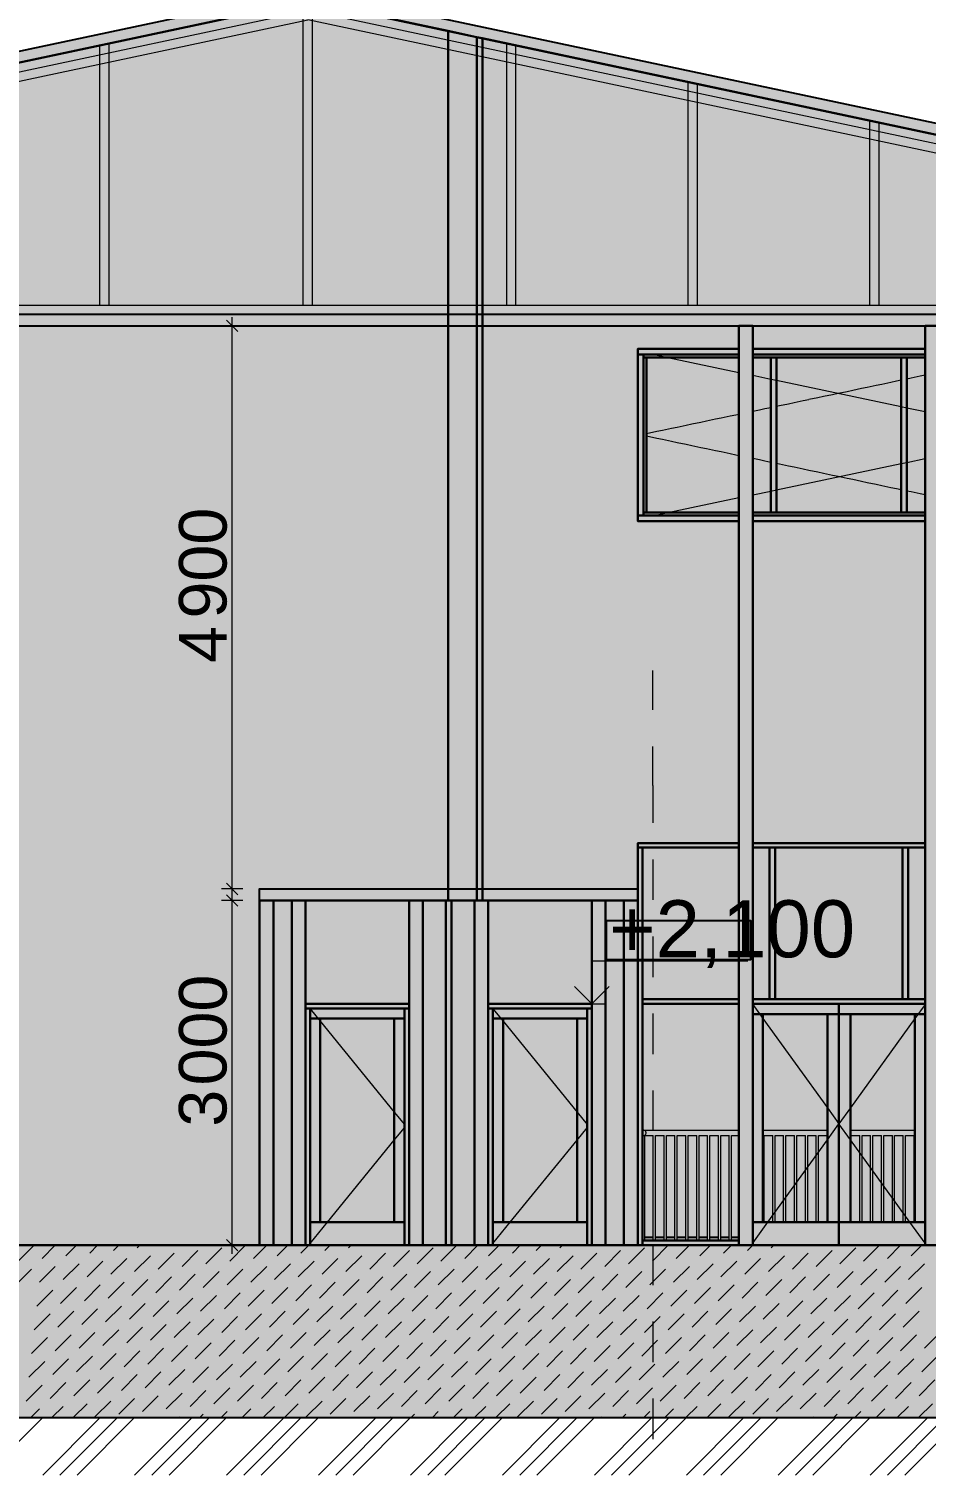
# Model space of a CAD drawing. Extents: x 0 to 424, y 0 to 297.
# Drawn here: x 188.2 to 266.3, y 107.7 to 233.5 of the extents above; entities that cross this region are included whole.
import ezdxf

# ---------------------------------------------------------------- set-up
doc = ezdxf.new("R2010")
doc.units = 0
doc.styles.add('TEYPDFCAD_TEXT', font='arial.ttf')

msp = doc.modelspace()

# ---------------------------------------------------------------- hatches: boundary and pattern name
at = {"true_color": 0xaed1da}
for points in [[(115.08, 215.24), (212.68, 235.98), (212.48, 236.94), (114.88, 216.19)], [(309.87, 215.24), (310.08, 216.19), (212.48, 236.94), (212.27, 235.98)]]:
    msp.add_hatch(color=0, dxfattribs=at).paths.add_polyline_path(points)
at = {"true_color": 0xffffff}
for points in [[(121.88, 216.68), (121.88, 207.69), (123.08, 207.69), (123.08, 127.69), (147.58, 127.69), (147.58, 207.69), (148.78, 207.69), (148.78, 205.69), (183.78, 205.69), (183.78, 207.69), (184.98, 207.69), (184.98, 127.69), (208.28, 127.69), (208.28, 157.69), (224.68, 157.69), (224.68, 233.35), (212.48, 235.94)], [(224.68, 233.35), (224.68, 157.69), (226.98, 157.69), (227.18, 157.69), (227.18, 232.82)], [(227.18, 157.69), (227.68, 157.69), (227.68, 232.71), (227.18, 232.82)], [(227.68, 232.71), (227.68, 157.69), (241.18, 157.69), (241.18, 162.69), (249.98, 162.69), (249.98, 190.69), (241.18, 190.69), (241.18, 205.69), (249.98, 205.69), (249.98, 207.69), (251.18, 207.69), (251.18, 205.69), (266.18, 205.69), (266.18, 207.69), (267.38, 207.69), (267.38, 205.69), (276.18, 205.69), (276.18, 190.69), (267.38, 190.69), (267.38, 162.69), (276.18, 162.69), (276.18, 157.69), (300.68, 157.69), (300.68, 162.59), (299.74, 162.59), (299.08, 163.25), (299.08, 165.23), (299.74, 165.89), (301.88, 165.89), (301.88, 207.69), (303.08, 207.69), (303.08, 216.68)], [(121.88, 208.69), (121.88, 207.69), (303.08, 207.69), (303.08, 208.69)], [(249.98, 207.69), (249.98, 127.69), (251.18, 127.69), (251.18, 207.69)], [(266.18, 207.69), (266.18, 127.69), (267.38, 127.69), (267.38, 207.69)], [(249.98, 205.69), (241.18, 205.69), (241.18, 205.19), (241.68, 205.19), (249.98, 205.19)], [(241.18, 191.19), (241.68, 191.19), (241.68, 205.19), (241.18, 205.19)], [(249.98, 205.19), (241.68, 205.19), (241.68, 204.94), (241.93, 204.94), (249.98, 204.94)], [(266.18, 205.69), (251.18, 205.69), (251.18, 205.19), (266.18, 205.19)], [(266.18, 205.19), (251.18, 205.19), (251.18, 204.94), (266.18, 204.94)], [(241.93, 204.94), (241.68, 204.94), (241.68, 191.44), (241.93, 191.44)], [(241.93, 204.94), (241.93, 191.44), (249.98, 191.44), (249.98, 204.94)], [(252.76, 204.94), (251.18, 204.94), (251.18, 191.44), (252.76, 191.44)], [(253.26, 191.44), (253.26, 204.94), (252.76, 204.94), (252.76, 191.44)], [(253.26, 191.44), (264.09, 191.44), (264.09, 204.94), (253.26, 204.94)], [(264.59, 191.44), (264.59, 204.94), (264.09, 204.94), (264.09, 191.44)], [(266.18, 204.94), (264.59, 204.94), (264.59, 191.44), (266.18, 191.44)], [(241.68, 191.44), (241.68, 191.19), (249.98, 191.19), (249.98, 191.44), (241.93, 191.44)], [(251.18, 191.44), (251.18, 191.19), (266.18, 191.19), (266.18, 191.44)], [(241.18, 191.19), (241.18, 190.69), (249.98, 190.69), (249.98, 191.19), (241.68, 191.19)], [(251.18, 190.69), (266.18, 190.69), (266.18, 191.19), (251.18, 191.19)], [(266.18, 190.69), (251.18, 190.69), (251.18, 162.69), (266.18, 162.69)], [(249.98, 162.69), (241.18, 162.69), (241.18, 162.29), (241.58, 162.29), (249.98, 162.29)], [(266.18, 162.69), (251.18, 162.69), (251.18, 162.29), (266.18, 162.29)], [(241.18, 127.69), (241.58, 127.69), (241.58, 128.09), (241.58, 148.69), (241.58, 149.09), (241.58, 162.29), (241.18, 162.29)], [(241.58, 162.29), (241.58, 149.09), (249.98, 149.09), (249.98, 162.29)], [(251.18, 162.29), (251.18, 149.09), (252.64, 149.09), (252.64, 162.29)], [(253.14, 149.09), (253.14, 162.29), (252.64, 162.29), (252.64, 149.09)], [(253.14, 149.09), (264.21, 149.09), (264.21, 162.29), (253.14, 162.29)], [(264.71, 149.09), (264.71, 162.29), (264.21, 162.29), (264.21, 149.09)], [(264.71, 162.29), (264.71, 149.09), (266.18, 149.09), (266.18, 162.29)], [(208.28, 157.69), (208.28, 158.69), (241.18, 158.69), (241.18, 157.69), (215.48, 157.69)], [(208.28, 157.69), (208.28, 127.69), (209.48, 127.69), (209.48, 157.69)], [(209.48, 157.69), (209.48, 127.69), (211.08, 127.69), (211.08, 157.69)], [(212.28, 157.69), (211.08, 157.69), (211.08, 127.69), (212.28, 127.69)], [(212.28, 148.69), (221.28, 148.69), (221.28, 157.69), (212.28, 157.69)], [(222.48, 157.69), (221.28, 157.69), (221.28, 127.69), (222.48, 127.69)], [(222.48, 157.69), (222.48, 127.69), (224.48, 127.69), (224.48, 157.69)], [(224.98, 127.69), (224.98, 157.69), (224.48, 157.69), (224.48, 127.69)], [(224.98, 157.69), (224.98, 127.69), (226.98, 127.69), (226.98, 157.69)], [(228.18, 157.69), (226.98, 157.69), (226.98, 127.69), (228.18, 127.69)], [(228.18, 148.69), (237.18, 148.69), (237.18, 157.69), (228.18, 157.69)], [(238.38, 157.69), (237.18, 157.69), (237.18, 127.69), (238.38, 127.69)], [(239.98, 157.69), (238.38, 157.69), (238.38, 127.69), (239.98, 127.69)], [(241.18, 127.69), (241.18, 157.69), (239.98, 157.69), (239.98, 127.69)], [(238.45, 152.51), (238.45, 155.96), (250.99, 155.96), (250.99, 152.51)], [(212.68, 148.29), (220.88, 148.29), (221.28, 148.29), (221.28, 148.69), (212.28, 148.69), (212.28, 148.29)], [(228.58, 148.29), (236.78, 148.29), (237.18, 148.29), (237.18, 148.69), (228.18, 148.69), (228.18, 148.29)], [(249.98, 149.09), (241.58, 149.09), (241.58, 148.69), (249.98, 148.69)], [(241.58, 148.69), (241.58, 128.09), (249.98, 128.09), (249.98, 148.69)], [(251.18, 148.69), (266.18, 148.69), (266.18, 149.09), (251.18, 149.09)], [(258.68, 148.69), (251.18, 148.69), (251.18, 147.81), (252.06, 147.81), (257.68, 147.81), (258.68, 147.81)], [(258.68, 147.81), (259.68, 147.81), (265.3, 147.81), (266.18, 147.81), (266.18, 148.69), (258.68, 148.69)], [(212.28, 148.29), (212.28, 127.69), (212.68, 127.69), (212.68, 148.29)], [(220.88, 148.29), (212.68, 148.29), (212.68, 147.41), (213.56, 147.41), (220, 147.41), (220.88, 147.41)], [(212.68, 147.41), (212.68, 129.69), (213.56, 129.69), (213.56, 147.41)], [(213.56, 129.69), (220, 129.69), (220, 147.41), (213.56, 147.41)], [(220, 129.69), (220.88, 129.69), (220.88, 147.41), (220, 147.41)], [(220.88, 127.69), (221.28, 127.69), (221.28, 148.29), (220.88, 148.29)], [(228.18, 148.29), (228.18, 127.69), (228.58, 127.69), (228.58, 148.29)], [(236.78, 148.29), (228.58, 148.29), (228.58, 147.41), (229.46, 147.41), (235.9, 147.41), (236.78, 147.41)], [(228.58, 147.41), (228.58, 129.69), (229.46, 129.69), (229.46, 147.41)], [(229.46, 129.69), (235.9, 129.69), (235.9, 147.41), (229.46, 147.41)], [(235.9, 129.69), (236.78, 129.69), (236.78, 147.41), (235.9, 147.41)], [(236.78, 127.69), (237.18, 127.69), (237.18, 148.29), (236.78, 148.29)], [(251.18, 147.81), (251.18, 129.69), (252.06, 129.69), (252.06, 147.81)], [(252.06, 129.69), (257.68, 129.69), (257.68, 147.81), (252.06, 147.81)], [(258.68, 129.69), (258.68, 147.81), (257.68, 147.81), (257.68, 129.69)], [(258.68, 129.69), (259.68, 129.69), (259.68, 147.81), (258.68, 147.81)], [(265.3, 129.69), (265.3, 147.81), (259.68, 147.81), (259.68, 129.69)], [(265.3, 129.69), (266.18, 129.69), (266.18, 147.81), (265.3, 147.81)], [(213.56, 129.69), (212.68, 129.69), (212.68, 127.69), (220.88, 127.69), (220.88, 129.69), (220, 129.69)], [(229.46, 129.69), (228.58, 129.69), (228.58, 127.69), (236.78, 127.69), (236.78, 129.69), (235.9, 129.69)], [(251.18, 127.69), (258.68, 127.69), (258.68, 129.69), (257.68, 129.69), (252.06, 129.69), (251.18, 129.69)], [(258.68, 127.69), (266.18, 127.69), (266.18, 129.69), (265.3, 129.69), (259.68, 129.69), (258.68, 129.69)], [(334.08, 127.69), (120.88, 127.69), (120.88, 112.69), (334.08, 112.69)], [(241.58, 128.09), (241.58, 127.69), (249.98, 127.69), (249.98, 128.09)]]:
    msp.add_hatch(color=0, dxfattribs=at).paths.add_polyline_path(points)

# ---------------------------------------------------------------- linework, layer by layer
at = {"color": 7, "lineweight": 15}
for p, q in [((212.48, 236.94), (114.88, 216.2)), ((212.48, 236.94), (310.08, 216.2)), ((212.68, 235.98), (121.88, 216.68)), ((212.08, 209.49), (212.08, 235.84)), ((212.27, 235.98), (303.08, 216.68)), ((212.88, 209.49), (212.88, 235.84)), ((121.88, 215.87), (212.48, 235.13)), ((121.88, 215.07), (212.48, 234.33)), ((303.08, 215.87), (212.48, 235.13)), ((303.08, 215.07), (212.48, 234.33)), ((224.68, 233.35), (224.68, 208.69)), ((194.38, 209.49), (194.38, 232.08)), ((195.18, 209.49), (195.18, 232.25)), ((227.68, 232.71), (227.68, 208.69)), ((229.78, 209.49), (229.78, 232.25)), ((230.58, 209.49), (230.58, 232.08)), ((245.58, 209.49), (245.58, 228.89)), ((246.38, 209.49), (246.38, 228.72)), ((261.38, 209.49), (261.38, 225.53)), ((262.18, 209.49), (262.18, 225.36)), ((121.88, 209.49), (303.08, 209.49)), ((303.08, 208.69), (121.88, 208.69)), ((303.08, 207.69), (121.88, 207.69)), ((206.83, 207.69), (204.96, 207.69)), ((206.4, 207.19), (205.4, 208.19)), ((205.9, 207.69), (205.9, 208.44)), ((205.9, 158.69), (205.9, 207.69)), ((224.68, 208.69), (224.68, 207.69)), ((224.68, 207.69), (224.68, 157.69)), ((227.18, 207.69), (227.18, 208.69)), ((227.68, 208.69), (227.68, 207.69)), ((227.68, 207.69), (227.68, 157.69)), ((241.18, 205.69), (249.98, 205.69)), ((241.18, 190.69), (241.18, 205.69)), ((241.68, 205.19), (241.68, 191.19)), ((249.98, 205.19), (241.68, 205.19)), ((242.62, 205.19), (243.81, 204.94)), ((251.18, 205.69), (266.18, 205.69)), ((266.18, 205.19), (251.18, 205.19)), ((241.93, 204.94), (241.93, 191.44)), ((249.98, 204.94), (241.93, 204.94)), ((243.81, 204.94), (249.98, 203.64)), ((252.76, 204.94), (251.18, 204.94)), ((252.76, 191.44), (252.76, 204.94)), ((252.76, 204.94), (253.26, 204.94)), ((253.26, 204.94), (253.26, 191.44)), ((264.09, 204.94), (253.26, 204.94)), ((264.09, 191.44), (264.09, 204.94)), ((264.09, 204.94), (264.59, 204.94)), ((264.59, 204.94), (264.59, 191.44)), ((266.18, 204.94), (264.59, 204.94)), ((251.18, 203.39), (252.76, 203.06)), ((252.76, 203.06), (253.26, 202.95)), ((253.26, 202.95), (264.09, 200.68)), ((262.42, 202.6), (261.93, 202.5)), ((263.21, 202.77), (262.42, 202.6)), ((263.7, 202.87), (263.21, 202.77)), ((264.09, 202.95), (263.7, 202.87)), ((264.97, 203.14), (264.59, 203.06)), ((265.75, 203.3), (264.97, 203.14)), ((266.18, 203.39), (265.75, 203.3)), ((256.85, 201.43), (256.06, 201.27)), ((257.33, 201.53), (256.85, 201.43)), ((258.12, 201.7), (257.33, 201.53)), ((258.61, 201.8), (258.12, 201.7)), ((259.39, 201.96), (258.61, 201.8)), ((259.88, 202.07), (259.39, 201.96)), ((260.66, 202.23), (259.88, 202.07)), ((261.15, 202.33), (260.66, 202.23)), ((261.93, 202.5), (261.15, 202.33)), ((251.76, 200.36), (251.18, 200.24)), ((252.25, 200.46), (251.76, 200.36)), ((252.76, 200.57), (252.25, 200.46)), ((253.52, 200.73), (253.26, 200.68)), ((254.3, 200.89), (253.52, 200.73)), ((254.79, 201), (254.3, 200.89)), ((255.57, 201.16), (254.79, 201)), ((256.06, 201.26), (255.57, 201.16)), ((264.09, 200.68), (264.59, 200.57)), ((264.59, 200.57), (266.18, 200.24)), ((244.61, 198.86), (244.12, 198.76)), ((245.4, 199.02), (244.61, 198.86)), ((245.88, 199.13), (245.4, 199.02)), ((246.67, 199.29), (245.88, 199.13)), ((247.16, 199.39), (246.67, 199.29)), ((247.94, 199.56), (247.16, 199.39)), ((248.43, 199.66), (247.94, 199.56)), ((249.21, 199.83), (248.43, 199.66)), ((249.7, 199.93), (249.21, 199.83)), ((249.98, 199.99), (249.7, 199.93)), ((242.21, 198.35), (241.93, 198.3)), ((242.21, 198.03), (241.93, 198.09)), ((242.85, 198.49), (242.21, 198.35)), ((242.85, 197.89), (242.21, 198.02)), ((243.34, 198.59), (242.85, 198.49)), ((243.34, 197.79), (242.85, 197.89)), ((244.12, 198.76), (243.34, 198.59)), ((244.12, 197.62), (243.34, 197.79)), ((244.61, 197.52), (244.12, 197.62)), ((245.4, 197.36), (244.61, 197.52)), ((245.88, 197.25), (245.4, 197.36)), ((246.67, 197.09), (245.88, 197.25)), ((247.16, 196.99), (246.67, 197.09)), ((247.94, 196.82), (247.16, 196.99)), ((248.43, 196.72), (247.94, 196.82)), ((249.21, 196.55), (248.43, 196.72)), ((249.7, 196.45), (249.21, 196.55)), ((249.98, 196.39), (249.7, 196.45)), ((251.76, 196.02), (251.18, 196.14)), ((252.25, 195.92), (251.76, 196.02)), ((252.76, 195.81), (252.25, 195.92)), ((253.26, 193.43), (264.09, 195.7)), ((253.52, 195.65), (253.26, 195.7)), ((254.3, 195.48), (253.52, 195.65)), ((254.79, 195.38), (254.3, 195.48)), ((255.57, 195.22), (254.79, 195.38)), ((256.06, 195.11), (255.57, 195.22)), ((256.85, 194.95), (256.06, 195.11)), ((264.09, 195.7), (264.59, 195.81)), ((264.59, 195.81), (266.18, 196.14)), ((257.33, 194.85), (256.85, 194.95)), ((258.12, 194.68), (257.33, 194.85)), ((258.61, 194.58), (258.12, 194.68)), ((259.39, 194.41), (258.61, 194.58)), ((259.88, 194.31), (259.39, 194.41)), ((260.66, 194.15), (259.88, 194.31)), ((261.15, 194.04), (260.66, 194.15)), ((261.93, 193.88), (261.15, 194.04)), ((262.42, 193.78), (261.93, 193.88)), ((243.81, 191.44), (249.98, 192.74)), ((251.18, 192.99), (252.76, 193.32)), ((252.76, 193.32), (253.26, 193.43)), ((263.21, 193.61), (262.42, 193.78)), ((263.7, 193.51), (263.21, 193.61)), ((264.09, 193.43), (263.7, 193.51)), ((264.97, 193.24), (264.59, 193.32)), ((265.75, 193.08), (264.97, 193.24)), ((266.18, 192.99), (265.75, 193.08)), ((241.93, 191.44), (249.98, 191.44)), ((242.62, 191.19), (243.81, 191.44)), ((251.18, 191.44), (252.76, 191.44)), ((253.26, 191.44), (252.76, 191.44)), ((253.26, 191.44), (264.09, 191.44)), ((264.59, 191.44), (264.09, 191.44)), ((264.59, 191.44), (266.18, 191.44)), ((249.98, 190.69), (241.18, 190.69)), ((241.68, 191.19), (249.98, 191.19)), ((251.18, 191.19), (266.18, 191.19)), ((266.18, 190.69), (251.18, 190.69)), ((242.48, 174.28), (242.48, 177.69)), ((242.48, 167.69), (242.48, 171.1)), ((242.48, 167.69), (242.48, 164.44)), ((241.18, 162.29), (241.18, 162.69)), ((241.18, 162.69), (249.98, 162.69)), ((251.18, 162.69), (266.18, 162.69)), ((241.18, 157.69), (241.18, 162.29)), ((241.58, 162.29), (241.58, 149.09)), ((249.98, 162.29), (241.58, 162.29)), ((242.48, 161.26), (242.48, 157.74)), ((252.64, 162.29), (251.18, 162.29)), ((252.64, 149.09), (252.64, 162.29)), ((252.64, 162.29), (253.14, 162.29)), ((253.14, 162.29), (253.14, 149.09)), ((264.21, 162.29), (253.14, 162.29)), ((264.21, 149.09), (264.21, 162.29)), ((264.21, 162.29), (264.71, 162.29)), ((264.71, 162.29), (264.71, 149.09)), ((266.18, 162.29), (264.71, 162.29)), ((206.83, 158.69), (204.96, 158.69)), ((205.4, 159.19), (206.4, 158.19)), ((205.9, 157.94), (205.9, 158.69)), ((241.18, 158.69), (208.28, 158.69)), ((208.28, 158.69), (208.28, 157.69)), ((241.18, 157.69), (241.18, 158.69)), ((206.83, 157.69), (204.96, 157.69)), ((206.4, 157.19), (205.4, 158.19)), ((205.9, 157.69), (205.9, 158.44)), ((205.9, 127.69), (205.9, 157.69)), ((208.28, 157.69), (208.28, 127.69)), ((209.48, 157.69), (208.28, 157.69)), ((208.28, 157.69), (241.18, 157.69)), ((209.48, 157.69), (209.48, 127.69)), ((209.48, 157.69), (211.08, 157.69)), ((212.28, 157.69), (221.28, 157.69)), ((222.48, 157.69), (224.48, 157.69)), ((224.48, 157.69), (224.48, 127.69)), ((224.98, 157.69), (224.48, 157.69)), ((224.98, 157.69), (226.98, 157.69)), ((224.98, 157.69), (224.98, 127.69)), ((228.18, 157.69), (237.18, 157.69)), ((238.38, 157.69), (239.98, 157.69)), ((239.98, 157.69), (239.98, 127.69)), ((241.18, 157.69), (239.98, 157.69)), ((241.18, 157.69), (241.18, 127.69)), ((242.48, 154.56), (242.48, 151.03)), ((237.18, 148.69), (237.18, 152.44)), ((237.18, 152.44), (250.76, 152.44)), ((237.18, 148.69), (235.68, 150.19)), ((238.68, 150.19), (237.18, 148.69)), ((212.28, 148.69), (221.28, 148.69)), ((228.18, 148.69), (237.18, 148.69)), ((237.18, 148.69), (236.05, 148.69)), ((237.18, 148.69), (238.3, 148.69)), ((241.58, 149.09), (249.98, 149.09)), ((241.58, 148.69), (241.58, 128.09)), ((249.98, 148.69), (241.58, 148.69)), ((251.18, 149.09), (252.64, 149.09)), ((266.18, 148.69), (251.18, 148.69)), ((251.18, 148.64), (252.06, 147.42)), ((253.14, 149.09), (252.64, 149.09)), ((253.14, 149.09), (264.21, 149.09)), ((258.68, 148.69), (258.68, 127.69)), ((264.71, 149.09), (264.21, 149.09)), ((264.71, 149.09), (266.18, 149.09)), ((266.18, 148.64), (265.3, 147.42)), ((212.68, 148.29), (212.68, 127.69)), ((220.88, 148.29), (212.68, 148.29)), ((212.68, 148.26), (213.56, 147.18)), ((213.56, 129.69), (213.56, 147.41)), ((213.56, 147.41), (220, 147.41)), ((220, 147.41), (220, 129.69)), ((220.88, 127.69), (220.88, 148.29)), ((228.58, 148.29), (228.58, 127.69)), ((236.78, 148.29), (228.58, 148.29)), ((228.58, 148.26), (229.46, 147.18)), ((229.46, 129.69), (229.46, 147.41)), ((229.46, 147.41), (235.9, 147.41)), ((235.9, 147.41), (235.9, 129.69)), ((236.78, 127.69), (236.78, 148.29)), ((242.48, 147.86), (242.48, 144.33)), ((252.06, 129.69), (252.06, 147.81)), ((252.06, 147.81), (257.68, 147.81)), ((252.06, 147.42), (257.68, 139.64)), ((257.68, 147.81), (257.68, 129.69)), ((259.68, 147.81), (259.68, 129.69)), ((265.3, 147.81), (259.68, 147.81)), ((265.3, 147.42), (259.68, 139.64)), ((265.3, 129.69), (265.3, 147.81)), ((213.56, 147.18), (220, 139.28)), ((229.46, 147.18), (235.9, 139.28)), ((242.48, 141.16), (242.48, 137.63)), ((220, 139.28), (220.88, 138.2)), ((235.9, 139.28), (236.78, 138.2)), ((257.68, 139.64), (258.68, 138.25)), ((259.68, 139.64), (258.68, 138.25)), ((220, 136.82), (220.88, 137.9)), ((235.9, 136.82), (236.78, 137.9)), ((241.6, 137.68), (241.58, 137.66)), ((241.58, 137.26), (241.6, 137.25)), ((241.64, 137.69), (241.6, 137.68)), ((241.6, 137.25), (241.64, 137.24)), ((241.68, 137.69), (241.64, 137.69)), ((241.64, 137.24), (241.68, 137.24)), ((241.72, 137.69), (241.68, 137.69)), ((241.68, 137.69), (249.98, 137.69)), ((241.68, 137.24), (241.72, 137.24)), ((241.76, 137.68), (241.72, 137.69)), ((241.72, 137.24), (241.76, 137.25)), ((241.79, 137.66), (241.76, 137.68)), ((241.76, 137.25), (241.79, 137.27)), ((241.82, 137.64), (241.79, 137.66)), ((241.79, 137.27), (241.82, 137.29)), ((241.8, 137.24), (242.52, 137.24)), ((241.85, 137.61), (241.82, 137.64)), ((241.82, 137.29), (241.85, 137.32)), ((241.87, 137.58), (241.85, 137.61)), ((241.85, 137.32), (241.87, 137.35)), ((241.89, 137.54), (241.87, 137.58)), ((241.87, 137.35), (241.89, 137.39)), ((241.9, 137.5), (241.89, 137.54)), ((241.89, 137.39), (241.9, 137.43)), ((241.9, 137.46), (241.9, 137.5)), ((241.9, 137.43), (241.9, 137.46)), ((242.52, 128.09), (242.52, 137.24)), ((242.72, 137.24), (243.47, 137.24)), ((242.72, 128.09), (242.72, 137.24)), ((243.47, 128.09), (243.47, 137.24)), ((243.67, 137.24), (244.42, 137.24)), ((243.67, 128.09), (243.67, 137.24)), ((244.42, 128.09), (244.42, 137.24)), ((244.62, 137.24), (245.36, 137.24)), ((244.62, 128.09), (244.62, 137.24)), ((245.36, 128.09), (245.36, 137.24)), ((245.56, 137.24), (246.31, 137.24)), ((245.56, 128.09), (245.56, 137.24)), ((246.31, 128.09), (246.31, 137.24)), ((246.51, 137.24), (247.25, 137.24)), ((246.51, 128.09), (246.51, 137.24)), ((247.25, 128.09), (247.25, 137.24)), ((247.45, 137.24), (248.2, 137.24)), ((247.45, 128.09), (247.45, 137.24)), ((248.2, 128.09), (248.2, 137.24)), ((248.4, 137.24), (249.15, 137.24)), ((248.4, 128.09), (248.4, 137.24)), ((249.14, 128.09), (249.14, 137.24)), ((249.34, 137.24), (249.98, 137.24)), ((249.34, 128.09), (249.34, 137.24)), ((252.06, 137.69), (257.68, 137.69)), ((252.18, 137.24), (252.93, 137.24)), ((252.18, 129.69), (252.18, 137.24)), ((252.93, 129.69), (252.93, 137.24)), ((253.13, 137.24), (253.87, 137.24)), ((253.13, 129.69), (253.13, 137.24)), ((253.87, 129.69), (253.87, 137.24)), ((254.07, 137.24), (254.82, 137.24)), ((254.07, 129.69), (254.07, 137.24)), ((254.82, 129.69), (254.82, 137.24)), ((255.02, 137.24), (255.77, 137.24)), ((255.02, 129.69), (255.02, 137.24)), ((255.77, 129.69), (255.77, 137.24)), ((255.97, 137.24), (256.71, 137.24)), ((255.97, 129.69), (255.97, 137.24)), ((256.71, 129.69), (256.71, 137.24)), ((256.91, 137.24), (257.66, 137.24)), ((256.91, 129.69), (256.91, 137.24)), ((257.66, 129.69), (257.66, 137.24)), ((257.68, 136.86), (258.68, 138.25)), ((259.68, 136.86), (258.68, 138.25)), ((259.68, 137.69), (265.3, 137.69)), ((259.75, 137.24), (260.5, 137.24)), ((259.75, 129.69), (259.75, 137.24)), ((260.49, 129.69), (260.49, 137.24)), ((260.69, 137.24), (261.44, 137.24)), ((260.69, 129.69), (260.69, 137.24)), ((261.44, 129.69), (261.44, 137.24)), ((261.64, 137.24), (262.39, 137.24)), ((261.64, 129.69), (261.64, 137.24)), ((262.39, 129.69), (262.39, 137.24)), ((262.59, 137.24), (263.33, 137.24)), ((262.59, 129.69), (262.59, 137.24)), ((263.33, 129.69), (263.33, 137.24)), ((263.53, 137.24), (264.28, 137.24)), ((263.53, 129.69), (263.53, 137.24)), ((264.28, 129.69), (264.28, 137.24)), ((264.48, 137.24), (265.22, 137.24)), ((264.48, 129.69), (264.48, 137.24)), ((265.22, 129.69), (265.22, 137.24)), ((214.19, 129.69), (220, 136.82)), ((230.09, 129.69), (235.9, 136.82)), ((252.5, 129.69), (257.68, 136.86)), ((264.86, 129.69), (259.68, 136.86)), ((242.48, 134.45), (242.48, 130.93)), ((212.68, 127.84), (214.19, 129.69)), ((220, 129.69), (213.56, 129.69)), ((228.58, 127.84), (230.09, 129.69)), ((235.9, 129.69), (229.46, 129.69)), ((251.18, 127.86), (252.5, 129.69)), ((257.68, 129.69), (252.06, 129.69)), ((259.68, 129.69), (265.3, 129.69)), ((266.18, 127.86), (264.86, 129.69)), ((208.28, 127.69), (121.88, 127.69)), ((206.83, 127.69), (204.96, 127.69)), ((205.4, 128.19), (206.4, 127.19)), ((205.9, 126.94), (205.9, 127.69)), ((209.48, 127.69), (208.28, 127.69)), ((224.48, 127.69), (209.48, 127.69)), ((224.98, 127.69), (224.48, 127.69)), ((239.98, 127.69), (224.98, 127.69)), ((241.18, 127.69), (239.98, 127.69)), ((276.18, 127.69), (241.18, 127.69)), ((241.58, 128.09), (249.98, 128.09)), ((242.48, 127.75), (242.48, 124.22)), ((242.48, 121.05), (242.48, 117.52)), ((242.48, 114.34), (242.48, 110.82)), ((334.08, 112.69), (120.88, 112.69)), ((189.41, 112.69), (181.41, 112.69)), ((189.41, 112.69), (184.41, 107.69)), ((197.41, 112.69), (189.41, 112.69)), ((194.41, 112.69), (189.41, 107.69)), ((195.91, 112.69), (190.91, 107.69)), ((197.41, 112.69), (192.41, 107.69)), ((205.41, 112.69), (197.41, 112.69)), ((202.41, 112.69), (197.41, 107.69)), ((203.91, 112.69), (198.91, 107.69)), ((205.41, 112.69), (200.41, 107.69)), ((213.41, 112.69), (205.41, 112.69)), ((210.41, 112.69), (205.41, 107.69)), ((211.91, 112.69), (206.91, 107.69)), ((213.41, 112.69), (208.41, 107.69)), ((221.41, 112.69), (213.41, 112.69)), ((218.41, 112.69), (213.41, 107.69)), ((219.91, 112.69), (214.91, 107.69)), ((221.41, 112.69), (216.41, 107.69)), ((229.41, 112.69), (221.41, 112.69)), ((226.41, 112.69), (221.41, 107.69)), ((227.91, 112.69), (222.91, 107.69)), ((229.41, 112.69), (224.41, 107.69)), ((237.41, 112.69), (229.41, 112.69)), ((234.41, 112.69), (229.41, 107.69)), ((235.91, 112.69), (230.91, 107.69)), ((237.41, 112.69), (232.41, 107.69)), ((245.41, 112.69), (237.41, 112.69)), ((242.41, 112.69), (237.41, 107.69)), ((243.91, 112.69), (238.91, 107.69)), ((245.41, 112.69), (240.41, 107.69)), ((253.41, 112.69), (245.41, 112.69)), ((250.41, 112.69), (245.41, 107.69)), ((251.91, 112.69), (246.91, 107.69)), ((253.41, 112.69), (248.41, 107.69)), ((261.41, 112.69), (253.41, 112.69)), ((258.41, 112.69), (253.41, 107.69)), ((259.91, 112.69), (254.91, 107.69)), ((261.41, 112.69), (256.41, 107.69)), ((269.41, 112.69), (261.41, 112.69)), ((266.41, 112.69), (261.41, 107.69)), ((267.91, 112.69), (262.91, 107.69)), ((269.41, 112.69), (264.41, 107.69))]:
    msp.add_line(p, q, dxfattribs=at)
at = {"color": 0, "lineweight": 15, "true_color": 0x020fa8}
for p, q in [((249.98, 127.69), (249.98, 207.69)), ((251.18, 127.69), (251.18, 207.69)), ((266.18, 127.69), (266.18, 207.69)), ((211.08, 127.69), (211.08, 157.69)), ((211.08, 157.69), (212.28, 157.69)), ((212.28, 148.69), (212.28, 157.69)), ((221.28, 148.69), (221.28, 157.69)), ((221.28, 157.69), (222.48, 157.69)), ((222.48, 127.69), (222.48, 157.69)), ((226.98, 127.69), (226.98, 157.69)), ((226.98, 157.69), (228.18, 157.69)), ((228.18, 148.69), (228.18, 157.69)), ((237.18, 148.69), (237.18, 157.69)), ((237.18, 157.69), (238.38, 157.69)), ((238.38, 127.69), (238.38, 157.69)), ((212.28, 127.69), (212.28, 148.69)), ((221.28, 127.69), (221.28, 148.69)), ((228.18, 127.69), (228.18, 148.69)), ((237.18, 127.69), (237.18, 148.69))]:
    msp.add_line(p, q, dxfattribs=at)
at = {"color": 0, "lineweight": 0, "true_color": 0x5c5c5c}
msp.add_line((241.8, 128.09), (241.8, 137.28), dxfattribs=at)
at = {"color": 0, "lineweight": 15, "true_color": 0xff806c}
for p, q in [((241.8, 128.41), (242.52, 128.41)), ((241.8, 128.36), (242.52, 128.36)), ((242.72, 128.41), (243.47, 128.41)), ((242.72, 128.36), (243.47, 128.36)), ((243.67, 128.41), (244.42, 128.41)), ((243.67, 128.36), (244.42, 128.36)), ((244.62, 128.41), (245.36, 128.41)), ((244.62, 128.36), (245.36, 128.36)), ((245.56, 128.41), (246.31, 128.41)), ((245.56, 128.36), (246.31, 128.36)), ((246.51, 128.41), (247.25, 128.41)), ((246.51, 128.36), (247.25, 128.36)), ((247.45, 128.41), (248.2, 128.41)), ((247.45, 128.36), (248.2, 128.36)), ((248.4, 128.41), (249.14, 128.41)), ((248.4, 128.36), (249.14, 128.36)), ((249.34, 128.41), (249.98, 128.41)), ((249.34, 128.36), (249.98, 128.36))]:
    msp.add_line(p, q, dxfattribs=at)
at = {"color": 0, "lineweight": 5, "true_color": 0x53b368}
for p, q in [((187.29, 126.31), (188.67, 127.69)), ((189.36, 126.54), (190.51, 127.69)), ((191.43, 126.77), (192.35, 127.69)), ((193.5, 127), (194.19, 127.69)), ((195.57, 127.23), (196.03, 127.69)), ((197.64, 127.46), (197.87, 127.69)), ((201.54, 125.85), (202.92, 127.23)), ((203.61, 126.08), (204.99, 127.46)), ((205.68, 126.31), (207.06, 127.69)), ((207.75, 126.54), (208.9, 127.69)), ((209.82, 126.77), (210.74, 127.69)), ((211.88, 127), (212.57, 127.69)), ((213.95, 127.23), (214.41, 127.69)), ((216.02, 127.46), (216.25, 127.69)), ((219.93, 125.85), (221.31, 127.23)), ((222, 126.08), (223.37, 127.46)), ((224.06, 126.31), (225.44, 127.69)), ((226.13, 126.54), (227.28, 127.69)), ((228.2, 126.77), (229.12, 127.69)), ((230.27, 127), (230.96, 127.69)), ((232.34, 127.23), (232.8, 127.69)), ((234.41, 127.46), (234.64, 127.69)), ((238.31, 125.85), (239.69, 127.23)), ((240.38, 126.08), (241.76, 127.46)), ((242.45, 126.31), (243.83, 127.69)), ((244.52, 126.54), (245.67, 127.69)), ((246.59, 126.77), (247.5, 127.69)), ((248.65, 127), (249.34, 127.69)), ((250.72, 127.23), (251.18, 127.69)), ((252.79, 127.46), (253.02, 127.69)), ((256.7, 125.85), (258.08, 127.23)), ((258.77, 126.08), (260.14, 127.46)), ((260.83, 126.31), (262.21, 127.69)), ((262.9, 126.54), (264.05, 127.69)), ((264.97, 126.77), (265.89, 127.69)), ((189.13, 124.47), (190.51, 125.85)), ((191.2, 124.7), (192.58, 126.08)), ((193.27, 124.93), (194.65, 126.31)), ((195.34, 125.16), (196.72, 126.54)), ((197.41, 125.39), (198.78, 126.77)), ((199.47, 125.62), (200.85, 127)), ((207.52, 124.47), (208.9, 125.85)), ((209.59, 124.7), (210.96, 126.08)), ((211.65, 124.93), (213.03, 126.31)), ((213.72, 125.16), (215.1, 126.54)), ((215.79, 125.39), (217.17, 126.77)), ((217.86, 125.62), (219.24, 127)), ((225.9, 124.47), (227.28, 125.85)), ((227.97, 124.7), (229.35, 126.08)), ((230.04, 124.93), (231.42, 126.31)), ((232.11, 125.16), (233.49, 126.54)), ((234.18, 125.39), (235.55, 126.77)), ((236.24, 125.62), (237.62, 127)), ((244.29, 124.47), (245.67, 125.85)), ((246.36, 124.7), (247.73, 126.08)), ((248.42, 124.93), (249.8, 126.31)), ((250.49, 125.16), (251.87, 126.54)), ((252.56, 125.39), (253.94, 126.77)), ((254.63, 125.62), (256.01, 127)), ((262.67, 124.47), (264.05, 125.85)), ((264.74, 124.7), (266.12, 126.08)), ((187.06, 124.24), (188.44, 125.62)), ((197.18, 123.32), (198.56, 124.7)), ((199.24, 123.55), (200.62, 124.93)), ((201.31, 123.78), (202.69, 125.16)), ((203.38, 124.01), (204.76, 125.39)), ((205.45, 124.24), (206.83, 125.62)), ((215.56, 123.32), (216.94, 124.7)), ((217.63, 123.55), (219.01, 124.93)), ((219.7, 123.78), (221.08, 125.16)), ((221.77, 124.01), (223.14, 125.39)), ((223.83, 124.24), (225.21, 125.62)), ((233.95, 123.32), (235.32, 124.7)), ((236.01, 123.55), (237.39, 124.93)), ((238.08, 123.78), (239.46, 125.16)), ((240.15, 124.01), (241.53, 125.39)), ((242.22, 124.24), (243.6, 125.62)), ((252.33, 123.32), (253.71, 124.7)), ((254.4, 123.55), (255.78, 124.93)), ((256.47, 123.78), (257.85, 125.16)), ((258.54, 124.01), (259.91, 125.39)), ((260.6, 124.24), (261.98, 125.62)), ((188.9, 122.4), (190.28, 123.78)), ((190.97, 122.63), (192.35, 124.01)), ((193.04, 122.86), (194.42, 124.24)), ((195.11, 123.09), (196.49, 124.47)), ((203.15, 121.94), (204.53, 123.32)), ((205.22, 122.17), (206.6, 123.55)), ((207.29, 122.4), (208.67, 123.78)), ((209.36, 122.63), (210.74, 124.01)), ((211.42, 122.86), (212.8, 124.24)), ((213.49, 123.09), (214.87, 124.47)), ((221.54, 121.94), (222.91, 123.32)), ((223.6, 122.17), (224.98, 123.55)), ((225.67, 122.4), (227.05, 123.78)), ((227.74, 122.63), (229.12, 124.01)), ((229.81, 122.86), (231.19, 124.24)), ((231.88, 123.09), (233.26, 124.47)), ((239.92, 121.94), (241.3, 123.32)), ((241.99, 122.17), (243.37, 123.55)), ((244.06, 122.4), (245.44, 123.78)), ((246.13, 122.63), (247.5, 124.01)), ((248.19, 122.86), (249.57, 124.24)), ((250.26, 123.09), (251.64, 124.47)), ((258.31, 121.94), (259.68, 123.32)), ((260.37, 122.17), (261.75, 123.55)), ((262.44, 122.4), (263.82, 123.78)), ((264.51, 122.63), (265.89, 124.01)), ((192.81, 120.79), (194.19, 122.17)), ((194.88, 121.02), (196.26, 122.4)), ((196.95, 121.25), (198.33, 122.63)), ((199.01, 121.48), (200.39, 122.86)), ((201.08, 121.71), (202.46, 123.09)), ((211.19, 120.79), (212.57, 122.17)), ((213.26, 121.02), (214.64, 122.4)), ((215.33, 121.25), (216.71, 122.63)), ((217.4, 121.48), (218.78, 122.86)), ((219.47, 121.71), (220.85, 123.09)), ((229.58, 120.79), (230.96, 122.17)), ((231.65, 121.02), (233.03, 122.4)), ((233.72, 121.25), (235.09, 122.63)), ((235.78, 121.48), (237.16, 122.86)), ((237.85, 121.71), (239.23, 123.09)), ((247.96, 120.79), (249.34, 122.17)), ((250.03, 121.02), (251.41, 122.4)), ((252.1, 121.25), (253.48, 122.63)), ((254.17, 121.48), (255.55, 122.86)), ((256.24, 121.71), (257.62, 123.09)), ((188.67, 120.34), (190.05, 121.71)), ((190.74, 120.57), (192.12, 121.94)), ((200.85, 119.65), (202.23, 121.02)), ((202.92, 119.88), (204.3, 121.25)), ((204.99, 120.11), (206.37, 121.48)), ((207.06, 120.34), (208.44, 121.71)), ((209.13, 120.57), (210.51, 121.94)), ((219.24, 119.65), (220.62, 121.02)), ((221.31, 119.88), (222.69, 121.25)), ((223.37, 120.11), (224.75, 121.48)), ((225.44, 120.34), (226.82, 121.71)), ((227.51, 120.57), (228.89, 121.94)), ((237.62, 119.65), (239, 121.02)), ((239.69, 119.88), (241.07, 121.25)), ((241.76, 120.11), (243.14, 121.48)), ((243.83, 120.34), (245.21, 121.71)), ((245.9, 120.57), (247.27, 121.94)), ((256.01, 119.65), (257.39, 121.02)), ((258.08, 119.88), (259.45, 121.25)), ((260.14, 120.11), (261.52, 121.48)), ((262.21, 120.34), (263.59, 121.71)), ((264.28, 120.57), (265.66, 121.94)), ((188.44, 118.27), (189.82, 119.65)), ((190.51, 118.5), (191.89, 119.88)), ((192.58, 118.73), (193.96, 120.11)), ((194.65, 118.96), (196.03, 120.34)), ((196.72, 119.19), (198.1, 120.57)), ((198.78, 119.42), (200.16, 120.79)), ((206.83, 118.27), (208.21, 119.65)), ((208.9, 118.5), (210.28, 119.88)), ((210.96, 118.73), (212.34, 120.11)), ((213.03, 118.96), (214.41, 120.34)), ((215.1, 119.19), (216.48, 120.57)), ((217.17, 119.42), (218.55, 120.79)), ((225.21, 118.27), (226.59, 119.65)), ((227.28, 118.5), (228.66, 119.88)), ((229.35, 118.73), (230.73, 120.11)), ((231.42, 118.96), (232.8, 120.34)), ((233.49, 119.19), (234.87, 120.57)), ((235.55, 119.42), (236.93, 120.79)), ((243.6, 118.27), (244.98, 119.65)), ((245.67, 118.5), (247.04, 119.88)), ((247.73, 118.73), (249.11, 120.11)), ((249.8, 118.96), (251.18, 120.34)), ((251.87, 119.19), (253.25, 120.57)), ((253.94, 119.42), (255.32, 120.79)), ((261.98, 118.27), (263.36, 119.65)), ((264.05, 118.5), (265.43, 119.88)), ((266.12, 118.73), (267.5, 120.11)), ((196.49, 117.12), (197.87, 118.5)), ((198.56, 117.35), (199.93, 118.73)), ((200.62, 117.58), (202, 118.96)), ((202.69, 117.81), (204.07, 119.19)), ((204.76, 118.04), (206.14, 119.42)), ((214.87, 117.12), (216.25, 118.5)), ((216.94, 117.35), (218.32, 118.73)), ((219.01, 117.58), (220.39, 118.96)), ((221.08, 117.81), (222.46, 119.19)), ((223.14, 118.04), (224.52, 119.42)), ((233.26, 117.12), (234.64, 118.5)), ((235.32, 117.35), (236.7, 118.73)), ((237.39, 117.58), (238.77, 118.96)), ((239.46, 117.81), (240.84, 119.19)), ((241.53, 118.04), (242.91, 119.42)), ((251.64, 117.12), (253.02, 118.5)), ((253.71, 117.35), (255.09, 118.73)), ((255.78, 117.58), (257.16, 118.96)), ((257.85, 117.81), (259.22, 119.19)), ((259.91, 118.04), (261.29, 119.42)), ((188.21, 116.2), (189.59, 117.58)), ((190.28, 116.43), (191.66, 117.81)), ((192.35, 116.66), (193.73, 118.04)), ((194.42, 116.89), (195.8, 118.27)), ((202.46, 115.74), (203.84, 117.12)), ((204.53, 115.97), (205.91, 117.35)), ((206.6, 116.2), (207.98, 117.58)), ((208.67, 116.43), (210.05, 117.81)), ((210.74, 116.66), (212.11, 118.04)), ((212.8, 116.89), (214.18, 118.27)), ((220.85, 115.74), (222.23, 117.12)), ((222.91, 115.97), (224.29, 117.35)), ((224.98, 116.2), (226.36, 117.58)), ((227.05, 116.43), (228.43, 117.81)), ((229.12, 116.66), (230.5, 118.04)), ((231.19, 116.89), (232.57, 118.27)), ((239.23, 115.74), (240.61, 117.12)), ((241.3, 115.97), (242.68, 117.35)), ((243.37, 116.2), (244.75, 117.58)), ((245.44, 116.43), (246.82, 117.81)), ((247.5, 116.66), (248.88, 118.04)), ((249.57, 116.89), (250.95, 118.27)), ((257.62, 115.74), (259, 117.12)), ((259.68, 115.97), (261.06, 117.35)), ((261.75, 116.2), (263.13, 117.58)), ((263.82, 116.43), (265.2, 117.81)), ((265.89, 116.66), (267.27, 118.04)), ((192.12, 114.59), (193.5, 115.97)), ((194.19, 114.82), (195.57, 116.2)), ((196.26, 115.05), (197.64, 116.43)), ((198.33, 115.28), (199.7, 116.66)), ((200.39, 115.51), (201.77, 116.89)), ((210.51, 114.59), (211.88, 115.97)), ((212.57, 114.82), (213.95, 116.2)), ((214.64, 115.05), (216.02, 116.43)), ((216.71, 115.28), (218.09, 116.66)), ((218.78, 115.51), (220.16, 116.89)), ((228.89, 114.59), (230.27, 115.97)), ((230.96, 114.82), (232.34, 116.2)), ((233.03, 115.05), (234.41, 116.43)), ((235.09, 115.28), (236.47, 116.66)), ((237.16, 115.51), (238.54, 116.89)), ((247.27, 114.59), (248.65, 115.97)), ((249.34, 114.82), (250.72, 116.2)), ((251.41, 115.05), (252.79, 116.43)), ((253.48, 115.28), (254.86, 116.66)), ((255.55, 115.51), (256.93, 116.89)), ((265.66, 114.59), (267.04, 115.97)), ((187.98, 114.13), (189.36, 115.51)), ((190.05, 114.36), (191.43, 115.74)), ((198.1, 113.21), (199.47, 114.59)), ((200.16, 113.44), (201.54, 114.82)), ((202.23, 113.67), (203.61, 115.05)), ((204.3, 113.9), (205.68, 115.28)), ((206.37, 114.13), (207.75, 115.51)), ((208.44, 114.36), (209.82, 115.74)), ((216.48, 113.21), (217.86, 114.59)), ((218.55, 113.44), (219.93, 114.82)), ((220.62, 113.67), (222, 115.05)), ((222.69, 113.9), (224.06, 115.28)), ((224.75, 114.13), (226.13, 115.51)), ((226.82, 114.36), (228.2, 115.74)), ((234.87, 113.21), (236.24, 114.59)), ((236.93, 113.44), (238.31, 114.82)), ((239, 113.67), (240.38, 115.05)), ((241.07, 113.9), (242.45, 115.28)), ((243.14, 114.13), (244.52, 115.51)), ((245.21, 114.36), (246.59, 115.74)), ((253.25, 113.21), (254.63, 114.59)), ((255.32, 113.44), (256.7, 114.82)), ((257.39, 113.67), (258.77, 115.05)), ((259.45, 113.9), (260.83, 115.28)), ((261.52, 114.13), (262.9, 115.51)), ((263.59, 114.36), (264.97, 115.74)), ((188.38, 112.69), (189.13, 113.44)), ((190.22, 112.69), (191.2, 113.67)), ((192.06, 112.69), (193.27, 113.9)), ((193.96, 112.75), (195.34, 114.13)), ((196.03, 112.98), (197.41, 114.36)), ((206.77, 112.69), (207.52, 113.44)), ((208.6, 112.69), (209.59, 113.67)), ((210.44, 112.69), (211.65, 113.9)), ((212.34, 112.75), (213.72, 114.13)), ((214.41, 112.98), (215.79, 114.36)), ((225.15, 112.69), (225.9, 113.44)), ((226.99, 112.69), (227.97, 113.67)), ((228.83, 112.69), (230.04, 113.9)), ((230.73, 112.75), (232.11, 114.13)), ((232.8, 112.98), (234.18, 114.36)), ((243.54, 112.69), (244.29, 113.44)), ((245.37, 112.69), (246.36, 113.67)), ((247.21, 112.69), (248.42, 113.9)), ((249.11, 112.75), (250.49, 114.13)), ((251.18, 112.98), (252.56, 114.36)), ((261.92, 112.69), (262.67, 113.44)), ((263.76, 112.69), (264.74, 113.67)), ((265.6, 112.69), (266.81, 113.9)), ((201.25, 112.69), (201.31, 112.75)), ((203.09, 112.69), (203.38, 112.98)), ((204.93, 112.69), (205.45, 113.21)), ((219.64, 112.69), (219.7, 112.75)), ((221.47, 112.69), (221.77, 112.98)), ((223.31, 112.69), (223.83, 113.21)), ((238.02, 112.69), (238.08, 112.75)), ((239.86, 112.69), (240.15, 112.98)), ((241.7, 112.69), (242.22, 113.21)), ((256.4, 112.69), (256.47, 112.75)), ((258.24, 112.69), (258.54, 112.98)), ((260.08, 112.69), (260.6, 113.21))]:
    msp.add_line(p, q, dxfattribs=at)
at = {"color": 0, "true_color": 0xaed1da}
for points in [[(115.08, 215.24), (212.68, 235.98), (212.48, 236.94), (114.88, 216.19)], [(309.87, 215.24), (310.08, 216.19), (212.48, 236.94), (212.27, 235.98)]]:
    msp.add_lwpolyline(points, close=True, dxfattribs=at)
at = {"color": 0, "true_color": 0xffffff}
for points in [[(121.88, 216.68), (121.88, 207.69), (123.08, 207.69), (123.08, 127.69), (147.58, 127.69), (147.58, 207.69), (148.78, 207.69), (148.78, 205.69), (183.78, 205.69), (183.78, 207.69), (184.98, 207.69), (184.98, 127.69), (208.28, 127.69), (208.28, 157.69), (224.68, 157.69), (224.68, 233.35), (212.48, 235.94)], [(224.68, 233.35), (224.68, 157.69), (226.98, 157.69), (227.18, 157.69), (227.18, 232.82)], [(227.18, 157.69), (227.68, 157.69), (227.68, 232.71), (227.18, 232.82)], [(121.88, 208.69), (121.88, 207.69), (303.08, 207.69), (303.08, 208.69)], [(249.98, 207.69), (249.98, 127.69), (251.18, 127.69), (251.18, 207.69)], [(266.18, 207.69), (266.18, 127.69), (267.38, 127.69), (267.38, 207.69)], [(249.98, 205.69), (241.18, 205.69), (241.18, 205.19), (241.68, 205.19), (249.98, 205.19)], [(241.18, 191.19), (241.68, 191.19), (241.68, 205.19), (241.18, 205.19)], [(249.98, 205.19), (241.68, 205.19), (241.68, 204.94), (241.93, 204.94), (249.98, 204.94)], [(266.18, 205.69), (251.18, 205.69), (251.18, 205.19), (266.18, 205.19)], [(266.18, 205.19), (251.18, 205.19), (251.18, 204.94), (266.18, 204.94)], [(241.93, 204.94), (241.68, 204.94), (241.68, 191.44), (241.93, 191.44)], [(241.93, 204.94), (241.93, 191.44), (249.98, 191.44), (249.98, 204.94)], [(252.76, 204.94), (251.18, 204.94), (251.18, 191.44), (252.76, 191.44)], [(253.26, 191.44), (253.26, 204.94), (252.76, 204.94), (252.76, 191.44)], [(253.26, 191.44), (264.09, 191.44), (264.09, 204.94), (253.26, 204.94)], [(264.59, 191.44), (264.59, 204.94), (264.09, 204.94), (264.09, 191.44)], [(266.18, 204.94), (264.59, 204.94), (264.59, 191.44), (266.18, 191.44)], [(241.68, 191.44), (241.68, 191.19), (249.98, 191.19), (249.98, 191.44), (241.93, 191.44)], [(251.18, 191.44), (251.18, 191.19), (266.18, 191.19), (266.18, 191.44)], [(241.18, 191.19), (241.18, 190.69), (249.98, 190.69), (249.98, 191.19), (241.68, 191.19)], [(251.18, 190.69), (266.18, 190.69), (266.18, 191.19), (251.18, 191.19)], [(266.18, 190.69), (251.18, 190.69), (251.18, 162.69), (266.18, 162.69)], [(249.98, 162.69), (241.18, 162.69), (241.18, 162.29), (241.58, 162.29), (249.98, 162.29)], [(266.18, 162.69), (251.18, 162.69), (251.18, 162.29), (266.18, 162.29)], [(241.18, 127.69), (241.58, 127.69), (241.58, 128.09), (241.58, 148.69), (241.58, 149.09), (241.58, 162.29), (241.18, 162.29)], [(241.58, 162.29), (241.58, 149.09), (249.98, 149.09), (249.98, 162.29)], [(251.18, 162.29), (251.18, 149.09), (252.64, 149.09), (252.64, 162.29)], [(253.14, 149.09), (253.14, 162.29), (252.64, 162.29), (252.64, 149.09)], [(253.14, 149.09), (264.21, 149.09), (264.21, 162.29), (253.14, 162.29)], [(264.71, 149.09), (264.71, 162.29), (264.21, 162.29), (264.21, 149.09)], [(264.71, 162.29), (264.71, 149.09), (266.18, 149.09), (266.18, 162.29)], [(208.28, 157.69), (208.28, 158.69), (241.18, 158.69), (241.18, 157.69), (215.48, 157.69)], [(208.28, 157.69), (208.28, 127.69), (209.48, 127.69), (209.48, 157.69)], [(209.48, 157.69), (209.48, 127.69), (211.08, 127.69), (211.08, 157.69)], [(212.28, 157.69), (211.08, 157.69), (211.08, 127.69), (212.28, 127.69)], [(212.28, 148.69), (221.28, 148.69), (221.28, 157.69), (212.28, 157.69)], [(222.48, 157.69), (221.28, 157.69), (221.28, 127.69), (222.48, 127.69)], [(222.48, 157.69), (222.48, 127.69), (224.48, 127.69), (224.48, 157.69)], [(224.98, 127.69), (224.98, 157.69), (224.48, 157.69), (224.48, 127.69)], [(224.98, 157.69), (224.98, 127.69), (226.98, 127.69), (226.98, 157.69)], [(228.18, 157.69), (226.98, 157.69), (226.98, 127.69), (228.18, 127.69)], [(228.18, 148.69), (237.18, 148.69), (237.18, 157.69), (228.18, 157.69)], [(238.38, 157.69), (237.18, 157.69), (237.18, 127.69), (238.38, 127.69)], [(239.98, 157.69), (238.38, 157.69), (238.38, 127.69), (239.98, 127.69)], [(241.18, 127.69), (241.18, 157.69), (239.98, 157.69), (239.98, 127.69)], [(238.45, 152.51), (238.45, 155.96), (250.99, 155.96), (250.99, 152.51)], [(212.68, 148.29), (220.88, 148.29), (221.28, 148.29), (221.28, 148.69), (212.28, 148.69), (212.28, 148.29)], [(228.58, 148.29), (236.78, 148.29), (237.18, 148.29), (237.18, 148.69), (228.18, 148.69), (228.18, 148.29)], [(249.98, 149.09), (241.58, 149.09), (241.58, 148.69), (249.98, 148.69)], [(241.58, 148.69), (241.58, 128.09), (249.98, 128.09), (249.98, 148.69)], [(251.18, 148.69), (266.18, 148.69), (266.18, 149.09), (251.18, 149.09)], [(258.68, 148.69), (251.18, 148.69), (251.18, 147.81), (252.06, 147.81), (257.68, 147.81), (258.68, 147.81)], [(258.68, 147.81), (259.68, 147.81), (265.3, 147.81), (266.18, 147.81), (266.18, 148.69), (258.68, 148.69)], [(212.28, 148.29), (212.28, 127.69), (212.68, 127.69), (212.68, 148.29)], [(220.88, 148.29), (212.68, 148.29), (212.68, 147.41), (213.56, 147.41), (220, 147.41), (220.88, 147.41)], [(212.68, 147.41), (212.68, 129.69), (213.56, 129.69), (213.56, 147.41)], [(213.56, 129.69), (220, 129.69), (220, 147.41), (213.56, 147.41)], [(220, 129.69), (220.88, 129.69), (220.88, 147.41), (220, 147.41)], [(220.88, 127.69), (221.28, 127.69), (221.28, 148.29), (220.88, 148.29)], [(228.18, 148.29), (228.18, 127.69), (228.58, 127.69), (228.58, 148.29)], [(236.78, 148.29), (228.58, 148.29), (228.58, 147.41), (229.46, 147.41), (235.9, 147.41), (236.78, 147.41)], [(228.58, 147.41), (228.58, 129.69), (229.46, 129.69), (229.46, 147.41)], [(229.46, 129.69), (235.9, 129.69), (235.9, 147.41), (229.46, 147.41)], [(235.9, 129.69), (236.78, 129.69), (236.78, 147.41), (235.9, 147.41)], [(236.78, 127.69), (237.18, 127.69), (237.18, 148.29), (236.78, 148.29)], [(251.18, 147.81), (251.18, 129.69), (252.06, 129.69), (252.06, 147.81)], [(252.06, 129.69), (257.68, 129.69), (257.68, 147.81), (252.06, 147.81)], [(258.68, 129.69), (258.68, 147.81), (257.68, 147.81), (257.68, 129.69)], [(258.68, 129.69), (259.68, 129.69), (259.68, 147.81), (258.68, 147.81)], [(265.3, 129.69), (265.3, 147.81), (259.68, 147.81), (259.68, 129.69)], [(265.3, 129.69), (266.18, 129.69), (266.18, 147.81), (265.3, 147.81)], [(213.56, 129.69), (212.68, 129.69), (212.68, 127.69), (220.88, 127.69), (220.88, 129.69), (220, 129.69)], [(229.46, 129.69), (228.58, 129.69), (228.58, 127.69), (236.78, 127.69), (236.78, 129.69), (235.9, 129.69)], [(251.18, 127.69), (258.68, 127.69), (258.68, 129.69), (257.68, 129.69), (252.06, 129.69), (251.18, 129.69)], [(258.68, 127.69), (266.18, 127.69), (266.18, 129.69), (265.3, 129.69), (259.68, 129.69), (258.68, 129.69)], [(334.08, 127.69), (120.88, 127.69), (120.88, 112.69), (334.08, 112.69)], [(241.58, 128.09), (241.58, 127.69), (249.98, 127.69), (249.98, 128.09)]]:
    msp.add_lwpolyline(points, close=True, dxfattribs=at)
msp.add_lwpolyline([(303.08, 216.68), (227.68, 232.71), (227.68, 157.69), (241.18, 157.69), (241.18, 162.69), (249.98, 162.69), (249.98, 190.69), (241.18, 190.69), (241.18, 205.69), (249.98, 205.69), (249.98, 207.69), (251.18, 207.69), (251.18, 205.69), (266.18, 205.69), (266.18, 207.69), (267.38, 207.69)], dxfattribs=at)

# ---------------------------------------------------------------- texts
at = {"color": 7, "style": 'TEYPDFCAD_TEXT'}
for s, height, p in [('900', 4.138, (205.4, 182.22)), ('4', 4.14, (205.4, 178.36)), ('000', 4.138, (205.4, 141.59)), ('3', 4.14, (205.4, 138))]:
    msp.add_text(s, height=height, rotation=89.9026, dxfattribs=at).set_placement(p)
msp.add_text('+2,100', height=4.967, dxfattribs=at).set_placement((238.68, 152.74))

doc.saveas('drawing.dxf')
